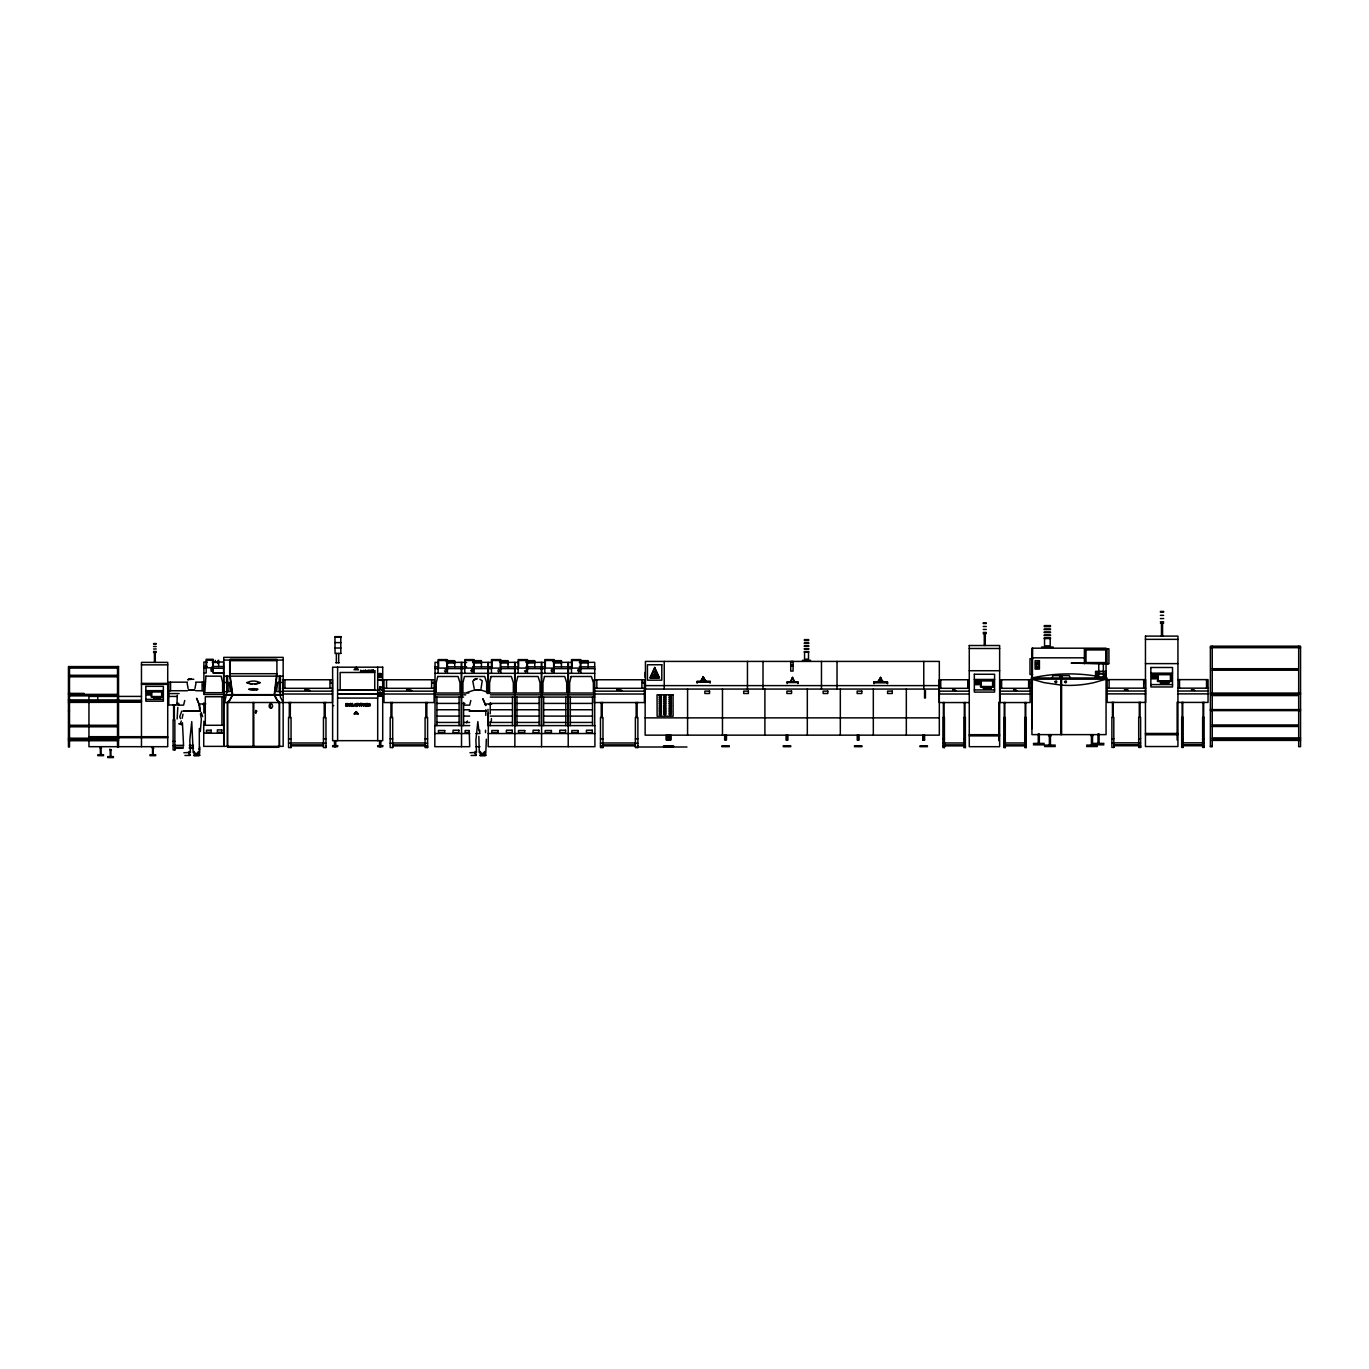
<?xml version="1.0" encoding="UTF-8"?>
<svg xmlns="http://www.w3.org/2000/svg" width="1369" height="1369" viewBox="0 0 1369 1369"><rect width="100%" height="100%" fill="white"/><g stroke="black" fill="none" stroke-linecap="round" stroke-linejoin="round"><path stroke-width="1.5" d="M97.712 700.295L97.712 696.41M100.433 754.695L100.262 747.542M100.998 754.695L101.066 747.542M110.153 750.092L110.307 756.595M110.889 756.595L110.94 749.442M141.469 746.687L141.469 662.374L167.72 662.374L167.72 746.687L88.951 746.687L88.951 696.41L141.469 696.41M152.558 754.695L152.507 747.542M153.14 754.695L153.191 747.542M154.423 662.374L154.423 652.465M155.296 662.374L155.296 652.465M170.56 690.729L170.56 682.173M173.161 704.967L175.027 704.967M173.623 719.94L173.623 705.685M174.325 719.94L174.325 705.685M174.856 749.972L174.856 719.94L173.11 719.94L173.11 749.972L174.856 749.972L174.873 748.313L183.121 748.313M199.326 728.479L199.326 749.972L199.326 748.313M202.133 690.729L202.133 682.173M203.878 693.57L203.878 682.173L195.63 682.173M213.188 669.184L213.188 668.277L223.609 668.277L223.609 661.997L212.092 662.185M223.609 668.277L223.746 746.362L223.746 657.36L283.161 657.36L283.161 746.362L203.724 746.362L203.724 725.279L223.746 725.279M226.741 691.721L226.57 676.166M226.98 691.721L223.746 706.438M227.322 746.362L227.322 702.485A27.774 12.441 -90 0 0 229.701 700.004L232.371 694.956L229.821 676.166M227.682 746.362L227.682 702.485A28.064 12.561 -90 0 0 229.616 700.586L232.713 694.956L230.18 676.166L230.18 659.242L276.914 659.328L276.914 676.166L274.553 694.956L277.222 700.004A27.774 12.441 -90 0 0 279.584 702.485L279.584 746.362M227.63 691.721L227.63 676.166M227.716 691.721L227.716 682.532M228.315 747.303L228.315 746.362M229.53 685.15L229.53 682.532M229.701 674.284L229.701 660.662L276.914 660.662M253.111 746.362L253.111 702.485M253.795 746.362L253.795 702.485M255.883 712.958C258.758 707.516 253.847 716.209 255.883 710.46M255.969 712.941L255.969 710.477M270.788 708.303C268.444 698.361 275.717 706.849 270.822 708.321C268.546 708.03 268.546 703.906 270.822 703.632M278.061 747.303L278.061 746.362M279.225 746.362L279.225 702.485A27.774 12.441 -90 0 1 276.863 700.004L274.194 694.956L276.726 673.702L230.18 673.702M279.208 691.721L279.293 676.166M279.909 691.687L280.423 697.129L283.161 702.485M280.405 676.166L280.303 691.721L280.234 688.231M282.938 691.721L283.007 682.532M284.923 688.316L284.923 679.76M288.637 702.554L291.306 702.554M289.304 717.51L289.304 703.272M290.314 717.51L290.314 703.272M291.049 747.56L291.049 717.51L288.551 717.51L288.551 747.56L291.049 747.56L291.067 745.883L323.46 745.883M323.546 702.554L326.216 702.554M324.213 717.51L324.213 703.272M325.206 717.51L325.206 703.272M325.959 747.56L325.959 717.51L323.46 717.51L323.46 747.56L325.959 747.56L325.976 745.883M329.963 688.316L329.963 679.76M386.537 688.316L386.537 679.76M390.268 702.554L392.937 702.554M390.935 717.51L390.935 703.272M391.928 717.51L391.928 703.272M392.681 747.56L392.681 717.51L390.182 717.51L390.182 747.56L392.681 747.56L392.698 745.883L427.59 745.883L427.59 747.56L425.092 747.56L425.092 717.51L427.59 717.51L427.59 747.56M425.177 702.554L427.847 702.554M425.845 717.51L425.845 703.272M426.837 717.51L426.837 703.272M431.594 688.316L431.594 679.76M447.423 669.492L447.423 668.602L461.302 668.602L461.302 662.305L447.235 662.51M461.302 668.602L461.302 725.604M474.119 669.492L474.119 668.602L487.98 668.602L487.98 669.492M500.797 669.492L500.797 668.602L514.658 668.602L514.658 662.305L500.592 662.51M514.658 668.602L514.658 725.604M527.476 669.492L527.476 668.602L541.354 668.602L541.354 669.492M554.154 669.492L554.154 668.602L568.032 668.602L568.032 662.305L553.949 662.51M568.032 668.602L568.032 725.604M580.832 669.492L580.832 668.602L594.711 668.602L594.711 669.492M596.833 688.316L596.833 679.76M600.563 702.554L603.233 702.554M601.231 717.51L601.231 703.272M602.223 717.51L602.223 703.272M602.976 747.56L602.976 717.51L600.478 717.51L600.478 747.56L602.976 747.56L602.993 745.883M635.473 702.554L638.142 702.554M636.14 717.51L636.14 703.272M637.133 717.51L637.133 703.272M637.886 747.56L637.886 717.51L635.387 717.51L635.387 747.56L637.886 747.56L637.903 745.883M641.89 688.316L641.89 679.76M940.743 688.316L940.743 679.76M942.967 702.554L944.576 702.554M943.378 717.51L943.378 703.272M943.977 717.51L943.977 703.272M944.422 747.56L944.422 717.51L942.916 717.51L942.916 747.56L944.422 747.56L944.422 742.973L963.862 742.973M963.913 702.554L965.521 702.554M964.306 717.51L964.306 703.272M964.923 717.51L964.923 703.272M965.367 747.56L965.367 717.51L963.862 717.51L963.862 747.56L965.367 747.56L965.367 745.883L942.916 745.883M967.763 688.316L967.763 679.76M984.26 645.518L984.26 633.625M985.269 645.518L985.269 633.625M987.716 687.974L989.017 688.812L989.102 687.58M998.874 740.732L998.874 702.16M1001.612 688.316L1001.612 679.76M1003.836 702.554L1005.445 702.554M1004.23 717.51L1004.23 703.272M1004.829 717.51L1004.846 703.272M1005.291 747.56L1005.291 717.51L1003.785 717.51L1003.785 747.56L1005.291 747.56L1005.291 745.883M1024.782 702.554L1026.374 702.554M1025.176 717.51L1025.176 703.272M1025.775 717.51L1025.775 703.272M1026.237 747.56L1026.237 717.51L1024.731 717.51L1024.731 747.56L1026.237 747.56L1026.237 745.883L1003.785 745.883M1028.632 688.316L1028.632 679.76M1109.095 688.162L1109.095 679.623M1111.953 702.417L1114.007 702.417M1112.467 717.373L1112.467 703.136M1113.237 717.373L1113.237 703.136M1113.818 747.423L1113.818 717.373L1111.885 717.373L1111.885 747.423L1113.818 747.423L1113.818 745.746L1140.617 745.746L1140.617 747.423L1138.7 747.423L1138.7 717.373L1140.617 717.373L1140.617 747.423M1138.768 702.417L1140.822 702.417M1139.282 717.373L1139.282 703.136M1140.052 717.373L1140.052 703.136M1143.697 688.162L1143.697 679.623M1161.477 636.106L1161.477 623.117M1162.572 636.106L1162.572 623.117M1177.135 740.047L1177.135 702.16M1179.513 688.162L1179.513 679.623M1181.738 702.417L1183.346 702.417M1182.131 717.373L1182.131 703.136M1182.748 717.373L1182.748 703.136M1183.192 747.423L1183.192 717.373L1181.687 717.373L1181.687 747.423L1183.192 747.423L1183.192 745.746M1202.684 702.417L1204.292 702.417M1203.077 717.373L1203.077 703.136M1203.676 717.373L1203.676 703.136M1204.138 747.423L1204.138 717.373L1202.632 717.373L1202.632 747.423L1204.138 747.423L1204.138 745.746M1206.534 688.162L1206.534 679.623M199.737 746.995L199.72 752.745L196.725 753.549L193.183 752.556L191.746 721.6L189.795 740.201L190.411 752.385L183.874 752.762M223.986 682.532L223.934 691.721L223.746 682.532L229.171 682.532L230.386 691.499L223.746 691.721M194.466 755.431L194.278 751.444M480.553 755.431L480.365 751.444M491.334 721.052L491.42 718.537M184.747 700.5L183.583 705.138L178.911 705.138L176.96 703.409L177.303 695.281M195.955 683.251L194.963 688.453M469.259 730.687L469.687 746.019M486.337 739.209L485.807 752.745L482.829 753.549L479.27 752.556L478.859 736.368M200.302 731.491L201.363 719.033L200.422 713.882M471.107 670.588L471.826 669.133M526.38 670.93L526.278 669.783M553.093 670.468L552.118 671.957L551.177 670.827M177.799 707.379L177.131 718.965M279.481 688.008L280.32 688.59M381.284 675.773C379.196 671.032 378.477 679.52 381.147 675.447M380.958 679.863C383.149 682.104 381.044 676.971 381.164 680.547M381.112 694.477C377.912 690.079 380.445 698.857 380.839 693.467M382.327 690.13L380.873 689.531L382.088 690.233M1160.45 683.217C1161.665 679.246 1162.007 686.245 1160.467 682.464M1161.99 682.464L1161.939 683.371M1164.044 682.19C1162.195 682.669 1165.002 684.072 1162.846 682.31M1166.662 683.217C1163.821 680.958 1166.662 685.972 1166.662 682.019L1165.549 682.019L1166.696 683.063L1165.669 683.353M1168.784 682.207L1168.253 683.679L1167.706 682.207M984.397 688.042L983.37 687.974L983.832 689.086M984.739 687.974L984.568 688.932M986.501 688.727L985.766 688.042M987.631 688.111L988.897 688.932L987.751 687.991M989.821 688.539L991.122 687.854M991.293 688.111L989.924 688.539M154.218 698.464L154.218 697.523M154.389 698.686L154.663 697.454M155.895 698.686L155.467 697.762M155.604 698.549L156.699 697.865M158.616 697.574C156.733 698.772 159.369 698.669 157.829 697.574M159.232 698.224L160.549 698.224M182.163 718.28L182.984 714.207M226.638 687.923L227.305 688.71M211.151 669.184L211.151 671.238M470.833 700.5L469.687 705.138L464.998 705.138L463.064 703.409L464.912 703.444M446.345 670.827L445.404 671.957L444.463 670.827M473.024 670.827L472.083 671.957L471.141 670.827M499.702 670.827L498.761 671.957L497.82 670.827M526.38 670.827L525.439 671.957L524.498 670.827M579.737 670.827L578.796 671.957L577.821 670.468M1052.042 677.98L1053.018 675.601L1069.189 675.601L1070.421 677.98M181.752 711.059L179.733 716.774L180.503 718.622M378.238 679.708L379.264 679.435M181.307 721.001L180.537 722.798L181.94 724.629L178.74 723.79M466.624 722.798L467.411 721.001M1036.624 662.288L1036.247 662.545M481.049 688.453L482.23 680.787L479.869 679.229M790.409 682.344L792.497 677.381L794.585 682.344M790.717 681.266L792.497 677.809L794.26 681.266M551.279 669.886L552.374 669.253M577.958 669.886L578.796 669.099L579.771 670.588M1167.671 682.327L1168.784 683.165L1167.586 682.327M983.404 687.717L984.02 689.103L984.379 687.786M985.526 687.854L986.501 688.573M156.374 698.378L155.518 697.66L156.631 697.985M160.327 697.557L159.899 698.686L159.352 697.66M700.723 681.625L703.238 676.68L705.771 681.625M877.94 682.292L880.558 677.347L883.193 682.292M878.333 681.214L880.558 677.775M654.16 671.649L654.142 674.352M654.758 671.649L654.741 674.352M655.289 671.649L655.289 674.352M212.024 671.443L212.366 669.8M227.22 688.641L227.049 687.666M354.468 713.779L356.214 711.846L357.942 713.779M1161.648 683.302L1160.45 682.909L1161.442 683.353M1165.173 682.447L1166.251 682.258M1167.466 683.217L1168.818 682.618M990.078 687.871L990.403 688.778M990.762 688.778L990.762 687.597M211.305 669.065L212.178 669.287M378.392 689.497L379.35 689.617M1153.246 675.139C1150.08 677.843 1157.986 677.843 1154.82 675.139M498.282 669.39L499.599 669.886M1161.768 682.874L1160.69 682.874M990.934 688.573L990.232 688.573M475.796 678.819L472.767 681.18L474.187 688.453M381.112 677.193L378.374 676.457L379.196 677.039A1.831 1.831 0 0 0 381.934 675.447A2.002 2.002 0 0 0 379.11 673.719A2.002 2.002 0 0 0 379.11 677.193A2.002 2.002 0 0 0 382.105 675.447A1.831 1.831 0 0 0 379.196 673.873A1.831 1.831 0 0 0 379.196 677.039M379.641 695.982L378.374 695.212L381.112 695.948M474.632 679.435L473.777 679.777L477.456 678.802M480.04 689.788L480.93 690.147L474.307 690.164L480.04 689.788L489.606 692.748M257.201 689.565L257.971 689.274A18.618 18.618 0 0 0 248.628 689.257L249.398 689.565A11.859 11.859 0 0 0 257.201 689.565L256.431 689.805M259.186 683.063L260.315 682.669L256.944 681.471A15.213 15.213 0 0 0 249.979 681.471L246.608 682.669L248.867 683.371A19.406 19.406 0 0 0 252.307 683.901L254.617 683.901A19.406 19.406 0 0 0 258.057 683.371L259.186 683.063A19.56 19.56 0 0 1 254.617 683.901M467.103 692.44L475.283 689.788M1106.066 679.178L1094.036 682.618A113.644 113.644 0 0 1 1062.686 685.236L1061.591 685.15M1160.826 682.224L1161.939 682.755M1163.89 683.114L1162.966 683.028M976.918 681.163C973.308 683.627 981.077 683.952 978.339 680.53C973.291 679.075 978.459 684.74 978.031 681.266M202.954 704.556L205.744 703.888L198.762 703.991M489.041 704.556L491.83 703.888L484.848 703.991M188.528 679.435L193.782 679.229M445.147 669.253L446.243 669.886M471.826 669.253L472.921 669.886M199.652 705.48C191.763 688.145 201.825 707.14 200.045 711.076L183.258 711.144M486.149 711.076L469.345 711.144M200.011 711.041L183.275 711.127M486.098 711.041L469.362 711.127M198.659 755.431L193.987 755.448L199.669 755.431L198.3 752.026L198.659 755.431L198.402 751.513M484.763 755.431L480.074 755.448L485.755 755.431L484.404 752.026L484.763 755.431L484.506 751.513M184.935 755.483L189.624 755.431L189.247 751.41M471.039 755.483L475.71 755.431L475.334 751.41M787.107 683.61L787.107 681.762L797.956 681.762L797.956 683.61L797.785 682.07L787.107 682.224M193.645 755.431L199.669 755.431L199.344 753.018M479.732 755.431L485.755 755.431L485.447 753.018M874.021 683.781L873.833 681.916L887.506 681.916L887.506 683.781L887.283 682.224L874.021 682.224M1160.399 611.43L1163.667 611.43M1160.399 612.08L1163.667 612.08M1160.399 615.331L1163.667 615.331M1160.399 618.566L1163.667 618.566M1160.399 621.817L1163.667 621.817M983.233 622.912L986.296 622.912M1160.399 623.117L1163.667 623.117M983.233 623.511L986.296 623.511M1044.188 625.599L1050.536 625.599M983.233 626.489L986.296 626.489M1044.188 626.626L1050.536 626.626M1044.188 629.021L1050.536 629.021M983.233 629.449L986.296 629.449M1044.188 629.603L1050.536 629.603M1044.188 631.999L1050.536 631.999M983.233 632.427L986.296 632.427M1044.188 632.598L1050.536 632.598M983.233 633.625L986.296 633.625M1044.188 634.976L1050.536 634.976M1044.188 635.575L1050.536 635.575M340.898 636.653L334.96 636.653L335.063 653.424L340.898 653.424M334.96 637.201L340.898 637.201M1044.188 637.954L1050.536 637.954M1044.188 638.553L1050.536 638.553M1145.459 639.357L1177.939 639.357M804.305 639.597L808.754 639.597M804.305 640.589L808.754 640.589M334.96 642.609L340.898 642.609M804.305 642.9L808.754 642.9M804.305 643.464L808.754 643.464M153.55 643.533L156.186 643.533M153.55 644.029L156.186 644.029M804.305 645.774L808.754 645.774M804.305 646.356L808.754 646.356M153.55 646.51L156.186 646.51M1041.569 647.024L1053.172 647.024M1210.384 647.691L1300.55 647.691M334.96 648.016L340.898 648.016M804.305 648.649L808.754 648.649M969.269 648.495L999.644 648.495M153.55 648.992L156.186 648.992M804.305 649.231L808.754 649.231M153.55 651.473L156.186 651.473M804.305 651.541L808.754 651.541M804.305 652.106L808.754 652.106M153.55 652.465L156.186 652.465M1031.935 657.822L1084.898 657.822M1032.62 658.711L1030.001 658.711L1030.001 674.523L1032.62 674.523M223.746 660.08L283.161 660.08M802.474 660.303L810.585 660.303M446.123 660.662L454.748 660.662L454.748 666.857M472.801 660.662L481.426 660.662L481.426 666.857M499.48 660.662L508.104 660.662L508.104 666.857M526.158 660.662L534.783 660.662L534.783 666.857M552.836 660.662L561.461 660.662L561.461 666.857M579.515 660.662L588.14 660.662L588.14 666.857M446.123 661.723L454.748 661.723M472.801 661.723L481.426 661.723M499.48 661.723L508.104 661.723M526.158 661.723L534.783 661.723M552.836 661.723L561.461 661.723M579.515 661.723L588.14 661.723M1038.575 661.98L1037.702 664.119L1038.575 664.119L1037.839 662.1L1038.438 662.921M207.164 662.185L203.878 661.997L203.878 694.511L223.609 694.511M790.717 662.322L793.079 662.322M212.76 662.459L218.664 662.459M438.32 662.51L435.034 662.305L435.034 725.604M466.641 662.51L461.712 662.305L461.507 746.687M472.664 662.51L487.98 662.305L487.98 693.655M491.676 662.51L488.391 662.305L488.391 692.902M518.355 662.51L515.069 662.305L515.069 725.604M526.021 662.51L541.354 662.305L541.354 725.604M545.033 662.51L541.748 662.305L541.542 746.687M571.712 662.51L568.426 662.305L568.426 725.604M579.378 662.51L594.711 662.305L594.711 725.604M335.781 662.733L339.272 662.733M447.235 662.784L454.748 662.784M473.914 662.784L481.426 662.784M500.592 662.784L508.104 662.784M527.27 662.784L534.783 662.784M553.949 662.784L561.461 662.784M580.627 662.784L588.14 662.784M1037.702 663.041L1038.575 663.041M1145.459 663.623L1177.939 663.623M141.469 664.855L167.72 664.855M790.717 664.735L793.079 664.735M790.717 666.001L793.079 666.001M203.878 666.532L207.164 666.532M212.092 666.532L223.609 666.532M435.034 666.857L438.32 666.857M447.235 666.857L461.302 666.857M461.712 666.857L466.641 666.857M472.664 666.857L487.98 666.857M488.391 666.857L491.676 666.857M500.592 666.857L514.658 666.857M515.069 666.857L518.355 666.857M526.021 666.857L541.354 666.857M541.748 666.857L545.033 666.857M553.949 666.857L568.032 666.857M568.426 666.857L571.712 666.857M579.378 666.857L594.711 666.857M1035.785 666.72L1036.573 667.73L1035.785 665.659L1036.658 665.659L1035.871 667.73M1037.702 666.72L1038.575 666.72M69.494 668.089L117.238 668.089L117.238 666.583L68.45 666.583L68.45 746.995L69.494 746.995L69.494 666.583M203.878 668.277L206.189 668.277M435.034 668.602L438.114 668.602M461.712 668.602L464.793 668.602M488.391 668.602L491.471 668.602M515.069 668.602L518.149 668.602M541.748 668.602L544.828 668.602M568.426 668.602L571.506 668.602M1212.249 668.722L1298.206 668.722L1298.206 670.228L1212.249 670.228M969.269 670.724L999.644 670.724M361.091 670.913C360.389 674.558 360.321 667.798 361.091 671.135M1106.066 671.323L1095.542 671.323L1095.542 677.98M1099.872 671.82L1096.107 671.82L1096.107 677.484L1105.502 677.484L1105.502 671.82M213.188 672.898L223.609 672.898L213.188 673L213.188 659.293L206.189 659.293L206.189 673L203.878 673M1150.867 673.154L1172.531 673.154M435.034 673.326L461.302 673.326M461.712 673.326L487.98 673.326M488.391 673.326L514.658 673.326M515.069 673.326L541.354 673.326M541.748 673.326L568.032 673.326M568.426 673.326L594.711 673.326M1096.107 673.497L1105.502 673.497M69.494 675.293L117.512 675.293M223.746 676.166L283.161 676.166M69.494 676.799L117.512 676.799M1152.048 677.826L1155.949 677.826M974.334 679.469L994.579 679.469M1177.99 679.623L1208.04 679.623L1208.04 702.417L1177.99 702.417M282.373 679.76L332.479 679.76L332.479 702.554L223.746 702.485M969.269 679.76L939.22 679.76L939.22 702.554L969.269 702.554M700.723 680.735L705.771 680.735M790.409 681.454L794.585 681.454M877.94 681.403L883.193 681.403M697.18 681.711L710.289 681.711M697.351 682.019L710.066 682.019M187.399 682.173L168.781 682.173L168.781 704.967L179.099 704.967M283.161 682.532L277.753 682.31L276.521 691.499L283.161 691.721M787.261 682.532L797.785 682.532M873.833 682.378L887.506 682.378M874.021 682.686L887.283 682.686M141.469 683.388L167.72 683.388M975.447 683.747L979.092 683.747M141.469 684.363L167.72 684.363M1150.867 684.586L1172.531 684.586M645.432 685.612L939.322 685.612M989.102 687.666L988.059 687.58L989.102 688.385M988.059 687.837L989.102 687.837M282.373 688.316L332.479 688.316M384.005 688.316L434.11 688.316M594.3 688.316L644.405 688.316M939.22 688.316L969.269 688.316M988.059 688.128L989.102 688.128M1000.089 688.316L1030.138 688.316M1107.145 688.162L1145.631 688.162M1177.99 688.162L1208.04 688.162M939.322 689.069L645.141 689.069L645.141 735.153L939.322 735.153L939.322 661.415L645.432 661.415L645.432 689.069M974.334 689.925L994.579 689.925M337.613 690.233L377.69 690.233M145.85 690.661L163.356 690.661M168.781 690.729L187.399 690.729M195.818 690.729L203.878 690.729M282.373 691.157L332.479 691.157M384.005 691.157L434.11 691.157M594.3 691.157L644.405 691.157M939.22 691.157L969.269 691.157M1000.089 691.157L1030.138 691.157M1107.145 691.02L1145.631 691.02M1177.99 691.02L1208.04 691.02M468.848 693.022L462.91 693.022L462.91 682.789L464.433 676.491L484.712 676.491L486.679 682.789L486.679 693.022M1210.384 693.073L1300.55 693.073M68.45 693.381L83.971 693.381L83.971 694.391M168.781 693.57L179.099 693.57M282.373 694.015L332.479 694.015M337.613 693.809L377.69 693.809M384.005 694.015L434.11 694.015M594.3 694.015L644.405 694.015M939.22 694.015L969.269 694.015M1000.089 694.015L1030.138 694.015M1107.145 693.861L1145.631 693.878M1177.99 693.861L1208.04 693.878M146.808 694.237L149.957 694.237M337.613 694.083L377.69 694.083M1210.384 694.083L1300.55 694.083M68.45 694.391L117.512 694.374M223.746 694.648L283.161 694.648M435.034 694.836L461.302 694.836M461.712 694.836L465.751 694.836M490.41 694.836L514.658 694.836M515.069 694.836L541.354 694.836M541.748 694.836L568.032 694.836M568.426 694.836L594.711 694.836M673.12 694.802L657.052 694.802L657.12 716.192L673.12 716.192L673.052 694.802M223.746 694.956L283.161 694.956M1212.249 695.572L1298.206 695.572L1298.206 694.066M117.512 695.88L69.751 695.88L69.751 694.374M168.781 696.427L177.046 696.427M223.609 696.753L205.299 696.753L205.299 725.279M435.034 697.078L461.302 697.078M461.712 697.078L463.595 697.078M490.273 697.078L514.658 697.078M515.069 697.078L541.354 697.078M541.748 697.078L568.032 697.078M568.426 697.078L594.711 697.078M157.709 697.882L158.633 697.985M337.613 698.087L377.69 698.087M145.85 699.388L163.356 699.388M68.45 699.901L118.538 699.901M118.538 700.295L141.469 700.295M69.494 700.825L118.538 700.825M68.45 700.894L118.538 700.894M118.367 701.493L141.469 701.493M88.951 702.057L141.469 702.057M68.45 702.4L118.538 702.331M436.916 703.409L459.111 703.409M490.273 703.409L512.468 703.409M516.969 703.409L539.146 703.409M543.647 703.409L565.825 703.409M570.325 703.409L592.503 703.409M332.616 705.6L333.779 705.6M1210.384 709.604L1300.55 709.604M436.916 709.758L459.111 709.758M463.595 709.758L469.653 709.758M512.468 709.758L490.273 709.758L490.273 713.779M516.969 709.758L539.146 709.758M543.647 709.758L565.825 709.758M570.325 709.758L592.503 709.758M1210.384 710.614L1300.55 710.614M68.45 710.922L69.494 710.922M436.916 716.107L459.111 716.107M463.595 716.107L469.653 716.107M490.273 716.107L512.468 716.107M516.969 716.107L539.146 716.107M543.647 716.107L565.825 716.107M570.325 716.107L592.503 716.107M645.141 717.869L939.322 717.869M436.916 722.438L459.111 722.438M463.595 722.438L469.653 722.438M490.273 722.438L512.468 722.438M516.969 722.438L539.146 722.438M543.647 722.438L565.825 722.438M570.325 722.438L592.503 722.438M1212.249 724.971L1298.206 724.971L1298.206 726.477L1212.249 726.477M117.512 725.279L69.751 725.279L69.751 726.785L117.512 726.785M469.721 725.604L434.829 725.604L434.829 746.687L469.721 746.687M1031.935 728.65L1032.62 648.187M469.293 730.516L465.135 730.516L465.135 732.586L469.293 732.586M203.724 733.202L223.746 733.202M434.829 733.527L469.721 733.527M475.882 733.527L479.989 733.527M488.185 733.527L594.916 733.527M1145.442 733.459L1177.939 733.459M969.269 734.691L999.644 734.691M1145.442 734.759L1177.939 734.759M969.269 735.872L999.644 735.889M88.951 736.693L167.72 736.693M88.951 737.686L167.72 737.686M1212.489 737.908L1300.55 737.908M68.45 738.216L118.538 738.216M1111.885 738.747L1113.818 738.747M1138.7 738.747L1140.617 738.747M1181.687 738.747L1183.192 738.747M1202.632 738.747L1204.138 738.747M288.551 738.884L291.049 738.884M323.46 738.884L325.959 738.884M390.182 738.884L392.681 738.884M425.092 738.884L427.59 738.884M600.478 738.884L602.976 738.884M635.387 738.884L637.886 738.884M942.916 738.884L944.422 738.884M963.862 738.884L965.367 738.884M1003.785 738.884L1005.291 738.884M1024.731 738.884L1026.237 738.884M1212.249 738.901L1300.55 738.901M68.45 739.226L118.538 739.209M922.826 740.047L922.826 735.153L922.757 740.047L924.623 740.047M1212.249 740.407L1298.206 740.407L1298.206 738.901M1298.685 740.407L1300.55 740.407M68.45 740.715L69.494 740.715M118.538 740.715L69.751 740.715L69.751 739.209M173.11 741.296L174.856 741.296M291.067 742.973L323.46 742.973M392.698 742.973L425.092 742.973M602.993 742.973L635.387 742.973M1005.291 742.973L1024.731 742.973M1113.818 742.837L1138.7 742.837M1183.192 742.837L1202.632 742.837M288.551 743.23L291.049 743.23M323.46 743.23L325.959 743.23M390.182 743.23L392.681 743.23M425.092 743.23L427.59 743.23M600.478 743.23L602.976 743.23M635.387 743.23L637.886 743.23M942.916 743.23L944.422 743.23M963.862 743.23L965.367 743.23M1003.785 743.23L1005.291 743.23M1024.731 743.23L1026.237 743.23M1111.885 743.076L1113.818 743.076M1138.7 743.076L1140.617 743.076M1181.687 743.076L1183.192 743.076M1202.632 743.076L1204.138 743.076M1033.407 743.401L1044.188 743.401M1093.164 743.401L1103.927 743.401M1113.818 744.719L1138.7 744.719M1183.192 744.719L1202.632 744.719M291.067 744.856L323.46 744.856M392.698 744.856L425.092 744.856M602.993 744.856L635.387 744.856M944.422 744.856L963.862 744.856M1005.291 744.856L1024.731 744.856M1033.407 744.839L1044.188 744.839M1093.164 744.839L1103.927 744.839M1044.53 745.112L1055.294 745.112M1086.592 745.112L1097.356 745.112M174.873 745.386L183.121 745.386M189.316 745.386L193.44 745.386M173.11 745.643L174.856 745.643M600.478 745.883L635.387 745.883M663.554 745.814L673.582 745.814M721.822 745.814L729.352 745.814M783.222 745.814L790.769 745.814M854.427 745.814L861.957 745.814M919.951 745.814L927.48 745.814M1181.687 745.746L1202.632 745.746M1210.384 746.379L1212.249 746.379M475.882 746.687L479.989 746.687M663.554 746.687L673.582 746.687M721.822 746.687L729.352 746.687M783.222 746.687L790.769 746.687M854.427 746.687L861.957 746.687M919.951 746.687L927.48 746.687M1044.53 746.533L1055.294 746.533M1086.592 746.533L1097.356 746.533M636.893 746.995L686.981 746.995M174.873 747.286L183.121 747.286M189.316 747.286L193.44 747.286M227.75 747.303L278.848 747.303M189.316 748.313L193.44 748.313M97.832 754.695L103.599 754.695M149.974 754.695L155.741 754.695M97.832 755.671L103.599 755.671M149.974 755.671L155.741 755.671M107.723 756.595L113.49 756.595M107.723 757.57L113.49 757.57M710.066 683.114L710.289 681.249L697.18 681.249L697.18 683.114L697.351 681.557M176.96 703.409L178.826 703.444M1060.924 685.082L1043.965 682.618L1031.935 679.178M986.347 687.7L985.492 688.812M983.644 688.744L984.568 688.128M1168.048 683.353L1168.921 682.327M469.961 752.762L476.498 752.385L475.882 740.201L477.832 721.6L478.893 730.806M367.32 670.913L367.799 670.485M363.863 670.913C363.418 668.551 363.179 674.01 363.966 671.135M380.377 693.21L379.093 694.477M1095.542 676.012L1093.848 675.721A170.56 170.56 0 0 0 1031.935 677.98M1165.686 683.319L1165.224 682.481L1165.173 683.371M984.79 688.539L983.301 687.974M180.143 723.602L181.94 724.629M370.794 671.101L370.451 671.905L370.469 670.981M356.214 667.61L357.942 669.544M212.024 668.962L212.366 669.903M1164.317 683.063L1163.513 682.173L1162.846 683.045M472.767 669.492L473.058 670.588M188.101 688.453L187.159 683.251M201.192 712.393L202.646 716.637M991.276 687.974L989.855 688.675M183.583 746.019L182.436 722.746M199.224 705.651L199.515 708.868M1298.685 646.185L1298.685 746.687L1300.55 746.687L1300.55 646.185L1210.384 646.185L1210.384 746.687L1212.249 746.687L1212.249 646.185M1108.531 663.708L1071.174 663.126L1108.924 663.708L1108.924 648.769L1084.385 648.769L1084.385 663.708M1107.025 648.769L1107.025 663.708M1106.066 649.659L1106.066 648.187L1031.935 648.187L1031.935 734.623L1106.066 734.623L1106.066 663.589M1105.878 649.933L1105.878 662.562M1104.817 673.497L1104.817 677.484M1103.346 664.187L1103.346 677.159M1099.085 733.87L1099.085 743.401M1098.759 664.187L1098.759 677.159M1098.006 733.87L1098.006 743.401M1096.791 673.497L1096.791 677.484M1093.352 734.623L1093.232 735.564L1090.665 735.564L1090.665 734.623M1092.513 735.564L1092.513 745.112M1092.12 734.623L1092.12 735.564M1091.897 734.623L1091.897 735.564M1091.435 735.564L1091.435 745.112M1085.72 649.933L1085.72 662.562M1061.591 679.178L1061.591 734.623M1060.924 679.178L1060.924 734.623M1051.272 734.623L1051.272 735.564L1048.603 735.564L1048.603 734.623M1051.17 734.623L1051.17 735.564M1050.451 735.564L1050.451 745.112M1050.194 638.553L1050.194 645.843L1044.547 645.843L1044.547 638.553M1050.057 734.623L1050.057 735.564M1049.835 734.623L1049.835 735.564M1049.373 735.564L1049.373 745.112M1048.705 734.623L1048.705 735.564M1039.328 733.87L1039.328 743.401M1038.267 733.87L1038.267 743.401M924.623 735.153L924.554 740.047M923.767 661.415L923.767 689.069M923.767 735.153L923.767 740.047M923.613 735.153L923.613 740.047M906.329 689.069L906.329 735.153M880.558 677.347L880.558 678.237M873.319 689.069L873.319 735.153M859.03 735.153L859.116 740.047L857.234 740.047L857.234 735.153M858.243 735.153L858.089 740.047M840.326 689.069L840.326 735.153M837.024 661.415L837.024 689.069M821.468 661.415L821.468 689.069M808.497 652.106L808.497 659.156L804.561 659.156L804.561 652.106M807.316 689.069L807.316 735.153M792.497 677.381L792.497 678.271M787.911 735.153L787.911 740.047L786.046 740.047L786.114 735.153M786.901 735.153L787.055 740.047M764.895 689.069L764.895 735.153M763.012 661.415L763.012 689.069M747.457 661.415L747.457 689.069M726.511 735.153L726.443 740.047L724.646 740.047L724.646 735.153M725.502 735.153L725.502 740.047M722.473 689.069L722.473 735.153M703.238 676.68L703.238 677.569M687.58 689.069L687.58 735.153M670.724 735.153L670.724 740.047L668.859 740.047L668.859 735.153M670.656 735.153L670.656 740.047M669.869 735.153L669.869 740.047M669.715 735.153L669.715 740.047M668.243 735.153L668.158 740.047L666.361 740.047L666.361 735.153M667.37 735.153L667.37 740.047M667.216 735.153L667.216 740.047M666.446 735.153L666.446 740.047M664.239 661.415L664.239 689.069M645.141 672.282L645.141 677.381M592.503 697.078L592.503 725.604M587.318 660.662L587.318 661.723M583.622 660.662L583.622 661.723M580.832 673.326L580.832 659.601L571.506 659.601L571.506 673.326M570.325 697.078L570.325 725.604M568.221 725.604L568.221 746.687M565.825 697.078L565.825 725.604M561.05 662.613L561.05 663.76M560.64 660.662L560.64 661.723M556.943 660.662L556.943 661.723M554.154 673.326L554.154 659.601L544.828 659.601L544.828 673.326M543.647 697.078L543.647 725.604M539.146 697.078L539.146 725.604M533.961 660.662L533.961 661.723M530.265 660.662L530.265 661.723M527.476 673.326L527.476 659.601L518.149 659.601L518.149 673.326M516.969 697.078L516.969 725.604M514.864 725.604L514.864 746.687M512.468 697.078L512.468 725.604M507.694 662.613L507.694 663.76M507.283 660.662L507.283 661.723M503.587 660.662L503.587 661.723M500.797 673.326L500.797 659.601L491.471 659.601L491.471 673.326M490.273 702.605L490.273 709.279M490.273 721.531L490.273 725.604M488.391 713.3L488.185 746.687L594.916 746.687L594.916 725.604L487.98 725.604L487.98 709.296M485.79 709.758L485.79 715.422M485.533 730.225L485.533 732.586M480.605 660.662L480.605 661.723M479.715 730.225L479.715 732.586M476.908 660.662L476.908 661.723M474.119 673.326L474.119 659.601L464.793 659.601L464.793 673.326M463.595 702.434L463.595 725.604M459.111 697.078L459.111 725.604M454.337 662.613L454.337 663.76M453.926 660.662L453.926 661.723M450.23 660.662L450.23 661.723M447.423 673.326L447.423 659.601L438.114 659.601L438.114 673.326M436.916 697.078L436.916 725.604M380.822 740.663L380.822 746.687M380.206 740.663L380.206 746.687M379.572 740.663L379.572 746.687M377.69 667.182L377.69 740.663M367.816 670.485C365.455 670.348 367.611 673.377 367.422 671.135M340.795 636.653L340.795 653.424M338.691 653.424L338.691 662.733M337.613 667.182L337.613 740.663M336.363 653.424L336.363 662.733M335.73 740.663L335.73 746.687M335.114 740.663L335.114 746.687M334.498 740.663L334.498 746.687M221.949 696.753L221.949 725.279M218.664 660.354L218.664 666.532M218.373 662.459L218.373 663.708L218.373 662.288M218.047 660.354L218.047 661.415M215.275 660.354L215.275 661.415M203.878 702.862L203.878 713.061M203.878 721.206L203.878 725.279M69.751 700.894L69.751 702.4M252.307 683.901A19.56 19.56 0 0 1 247.721 683.063M99.92 747.542L101.511 748.193L99.92 747.542M109.811 749.442L111.402 750.092L109.811 749.442M145.85 686.331L145.85 701.202L163.356 701.202L163.356 686.331L145.85 686.331M146.808 691.704L146.808 694.99L149.957 694.99L149.957 691.704L146.808 691.704M151.172 691.379L151.172 697.009L162.278 697.009L162.278 691.379L151.172 691.379M151.805 691.841L151.805 696.547L161.645 696.547L161.645 691.841L151.805 691.841M152.062 747.542L153.636 748.193L152.062 747.542M157.709 697.437L158.616 698.104L157.709 697.437M304.928 689.976L309.924 690.506L304.928 689.976M384.005 679.76L384.005 702.554L434.11 702.554L434.11 679.76L384.005 679.76M406.559 689.976L411.556 690.506L406.559 689.976M594.3 679.76L594.3 702.554L644.405 702.554L644.405 679.76L594.3 679.76M616.854 689.976L621.851 690.506L616.854 689.976M952.738 689.976L955.75 690.506L952.738 689.976M969.269 645.518L969.269 746.687L999.644 746.687L999.644 645.518L969.269 645.518M974.334 674.267L974.334 692.098L994.579 692.098L994.579 674.267L974.334 674.267M975.447 680.701L975.447 684.654L979.092 684.654L979.092 680.701L975.447 680.701M980.495 680.307L980.495 687.067L993.346 687.067L993.346 680.307L980.495 680.307M981.231 680.872L981.231 686.519L992.611 686.519L992.611 680.872L981.231 680.872M1000.089 679.76L1000.089 702.554L1030.138 702.554L1030.138 679.76L1000.089 679.76M1013.608 689.976L1016.619 690.506L1013.608 689.976M1107.145 679.623L1107.145 702.417L1145.631 702.417L1145.631 679.623L1107.145 679.623M1124.462 689.839L1128.313 690.37L1124.462 689.839M1145.459 636.106L1145.442 746.533L1177.939 746.533L1177.939 636.106L1145.459 636.106M1150.867 667.49L1150.867 686.964L1172.531 686.964L1172.531 667.49L1150.867 667.49M1152.048 674.523L1152.048 678.836L1155.949 678.836L1155.949 674.523L1152.048 674.523M1157.455 674.096L1157.455 681.471L1171.214 681.471L1171.214 674.096L1157.455 674.096M1158.242 674.695L1158.242 680.872L1170.427 680.872L1170.427 674.695L1158.242 674.695M1191.509 689.839L1194.521 690.37L1191.509 689.839M365.865 671.118C364.924 673.685 365.027 668.483 365.865 671.118M369.322 671.118C368.312 673.702 368.518 668.483 369.322 671.118M364.719 670.861C365.591 674.712 366.995 668.123 364.719 670.861M368.175 670.861C369.014 674.729 370.503 668.089 368.175 670.861M354.639 705.257C354.195 708.218 349.968 704.744 352.586 703.426C352.107 710.289 355.957 700.842 354.639 705.257M357.668 704.898C355.273 708.937 355.478 700.842 357.668 704.898M366.995 704.898C364.77 708.885 364.719 700.877 366.995 704.898M348.017 704.881L346.87 706.062L346.956 704.881L345.69 704.881L345.69 706.147L347.794 706.199L348.496 704.881L347.812 703.615L345.707 703.632L348.017 704.881M355.119 704.556C357.241 710.391 359.551 700.192 355.119 704.556M364.445 704.556C366.55 710.391 368.86 700.192 364.445 704.556M968.157 682.275L968.516 683.679L968.157 682.275M1029.026 682.823C1029.625 684.62 1029.522 680.923 1029.043 682.772M1206.928 682.138L1207.27 683.542L1206.928 682.138M202.595 685.236C203.536 685.989 202.886 684.363 202.629 685.082M371.375 671.546C368.415 673.308 371.17 667.73 371.375 671.546M659.225 695.811C660.885 699.371 663.383 693.125 659.225 695.811M659.225 697.848C660.987 701.39 663.246 695.23 659.225 697.848M659.225 699.833C660.97 703.392 663.28 697.163 659.225 699.833M659.225 703.786C660.953 707.379 663.28 701.048 659.225 703.786M659.225 701.801C660.885 705.36 663.383 699.114 659.225 701.801M659.225 705.976C660.525 709.45 663.743 703.615 659.293 705.788M659.225 708.013C660.885 711.589 663.383 705.343 659.225 708.013M659.225 711.966C660.525 715.457 663.743 709.621 659.293 711.777M659.225 710.015C660.987 713.557 663.246 707.397 659.225 710.015M659.225 713.951C660.97 717.527 663.28 711.281 659.225 713.951M663.811 695.811C665.608 699.371 667.764 693.142 663.811 695.811M663.811 697.848C665.454 701.441 667.969 695.11 663.811 697.848M663.811 699.833C665.488 703.426 667.918 697.112 663.811 699.833M663.811 703.786C665.488 707.345 667.935 701.116 663.811 703.786M663.811 701.801C665.608 705.36 667.764 699.131 663.811 701.801M663.811 705.976C665.505 709.57 667.867 703.272 663.811 705.976M663.811 708.013C665.608 711.572 667.764 705.36 663.811 708.013M663.811 711.966C665.505 715.559 667.867 709.279 663.811 711.966M663.811 710.015C665.454 713.608 667.969 707.277 663.811 710.015M663.811 713.951C665.488 717.544 667.918 711.23 663.811 713.951M669.116 695.811C670.93 699.388 673.086 693.073 669.116 695.811M669.116 699.833C670.776 703.392 673.308 697.18 669.116 699.833M669.116 697.848C670.776 701.407 673.308 695.178 669.116 697.848M669.116 701.801C670.93 705.394 673.086 699.08 669.116 701.801M669.116 703.786C670.776 707.345 673.308 701.116 669.116 703.786M669.116 708.013C670.93 711.606 673.086 705.292 669.116 708.013M669.116 705.976C670.382 709.433 673.668 703.683 669.184 705.788M669.116 710.015C670.776 713.574 673.308 707.345 669.116 710.015M669.116 711.966C670.382 715.422 673.668 709.69 669.184 711.777M669.116 713.951C670.776 717.51 673.308 711.298 669.116 713.951M1144.21 682.686C1145.083 684.483 1144.741 680.65 1144.279 682.789M378.066 679.657L379.589 680.068L378.066 679.657M378.066 689.719L379.589 690.13L378.066 689.719M379.658 686.827L379.641 688.573L380.873 688.573L380.787 686.69L379.658 686.827M380.907 687.17L379.692 687.786L380.907 687.17M330.631 682.823C331.674 684.5 331.435 681.112 330.648 682.789M432.245 682.823C433.306 684.5 433.049 681.112 432.279 682.789M642.557 682.275C643.122 684.859 643.721 681.728 642.557 682.275M1054.9 681.591C1056.355 685.527 1058.271 678.802 1054.9 681.591M1060 676.269C1060.496 679.845 1064.757 674.267 1060 676.269M1064.586 681.591C1066.057 685.527 1067.957 678.802 1064.586 681.591M703.409 679.743L702.554 679.366L703.409 679.743M880.746 680.41L879.839 680.034L880.746 680.41M1152.51 674.866C1154.615 679.623 1157.062 671.46 1152.51 674.866M147.185 692.731C148.896 696.376 150.83 690.096 147.185 692.731M147.185 691.961C148.896 695.606 150.83 689.326 147.185 691.961M205.915 676.166L204.785 692.697L222.617 692.697L222.617 682.481L221.145 676.166L205.915 676.166M437.738 676.491L436.232 682.789L436.232 693.022L460.001 693.022L460.001 682.789L458.033 676.491L437.738 676.491M491.112 676.491L489.589 682.789L489.589 693.022L513.358 693.022L513.358 682.789L511.39 676.491L491.112 676.491M517.79 676.491L516.267 682.789L516.267 693.022L540.036 693.022L540.036 682.789L538.068 676.491L517.79 676.491M544.468 676.491L542.945 682.789L542.945 693.022L566.715 693.022L566.715 682.789L564.747 676.491L544.468 676.491M571.147 676.491L569.624 682.789L569.624 693.022L593.393 693.022L593.393 682.789L591.425 676.491L571.147 676.491M1035.58 663.965L1036.966 664.427L1035.58 663.965M654.707 667.439L649.847 677.963L659.567 677.963L654.707 667.439M654.707 668.294L650.395 677.672L659.037 677.672L654.707 668.294M350.823 703.426L349.42 705.737C349.198 699.08 348.291 711.23 351.046 703.837L351.474 706.353L350.823 703.426M1036.846 663.777L1036.196 664.838L1035.666 663.811L1036.846 663.777M703.238 677.107L701.099 680.547L705.377 680.547L703.238 677.107M372.984 670.125L372.402 670.998L371.461 670.125L372.248 672.093L373.326 670.125L374.267 670.998C372.608 673.942 376.424 669.475 374.627 671.032L372.984 670.125M360.56 703.426L359.671 704.727L358.284 703.426L359.448 706.353L360.56 703.426M356.214 667.353L354.058 669.732L358.353 669.732L356.214 667.353M356.214 711.589L354.058 713.968L358.353 713.968L356.214 711.589M369.408 704.984L367.559 706.353L369.065 704.727L367.645 703.426L369.613 704.778C369.989 700.278 370.297 709.518 369.408 704.984M189.709 678.819L187.69 679.777L191.369 678.802L189.709 678.819M189.179 689.788L188.22 690.164L194.843 690.147L189.196 689.788M189.932 755.397L188.836 752.522L189.932 755.397M476.036 755.397L474.923 752.522L476.036 755.397M1106.049 649.933L1085.531 649.933L1085.531 662.562L1106.049 662.562L1106.049 649.933M212.794 660.2L206.565 660.166L206.565 667.781L212.794 667.781L212.794 660.166M446.91 660.508L438.61 660.491L438.61 668.089L446.91 668.089L446.91 660.491M473.588 660.508L465.289 660.491L465.289 668.089L473.588 668.089L473.588 660.491M500.267 660.508L491.967 660.491L491.967 668.089L500.267 668.089L500.267 660.491M526.945 660.508L518.646 660.491L518.646 668.089L526.945 668.089L526.945 660.491M553.624 660.508L545.324 660.491L545.324 668.089L553.624 668.089L553.624 660.491M580.302 660.508L572.002 660.491L572.002 668.089L580.302 668.089L580.302 660.491M1039.413 660.697L1035.101 660.697L1035.101 669.099L1039.413 669.099L1039.413 660.697M793.079 661.501L790.717 661.501L790.717 671.084L793.079 671.084L793.079 661.501M661.809 664.769L647.434 664.769L647.434 680.171L661.809 680.171L661.809 664.769M1038.575 665.659L1037.702 667.798L1038.575 665.659M118.538 666.532L117.512 666.532L117.512 746.995L118.538 746.995L118.538 666.532M382.704 667.182L332.616 667.182L332.616 740.663L382.704 740.663L382.704 667.182M356.299 667.85L356.094 668.876L356.299 667.85M362.717 671.118L361.844 671.358L362.717 671.118M374.747 672.487L340.179 672.487L340.179 690.01L374.747 690.01L374.747 672.487M1104.458 673.822L1097.151 673.822L1097.151 677.159L1104.458 677.159L1104.458 673.822M656.281 674.866L653.167 675.225L656.281 674.866M657 675.687L652.534 676.012L657 675.687M657.702 676.44L651.969 676.851L657.702 676.44M1106.751 677.98L1031.268 677.98L1031.268 679.178L1106.751 679.178L1106.751 677.98M925.427 690.797L924.554 690.797L924.554 698.002L925.427 698.002L925.427 690.797M709.536 691.123L704.864 691.123L704.864 693.501L709.536 693.501L709.536 691.123M748.381 691.123L743.709 691.123L743.709 693.501L748.381 693.501L748.381 691.123M791.556 691.123L786.884 691.123L786.884 693.501L791.556 693.501L791.556 691.123M827.817 691.123L823.145 691.123L823.145 693.501L827.817 693.501L827.817 691.123M861.82 691.123L857.148 691.123L857.148 693.501L861.82 693.501L861.82 691.123M892.263 691.123L887.591 691.123L887.591 693.501L892.263 693.501L892.263 691.123M939.391 692.303L938.877 696.051L939.391 692.303M361.861 703.426L361.399 706.353L361.861 704.915L363.452 704.915C363.829 709.672 364 700.466 363.452 704.573L361.861 704.573L361.861 703.426M356.299 712.085L356.094 713.112L356.299 712.085M221.761 729.899L217.397 729.899L217.397 732.261L221.761 732.261L221.761 729.899M211.134 730.207L206.445 730.207L206.445 732.261L211.134 732.261L211.134 730.207M458.855 730.225L453.036 730.225L453.036 732.586L458.855 732.586L458.855 730.225M512.211 730.225L506.393 730.225L506.393 732.586L512.211 732.586L512.211 730.225M538.89 730.225L533.071 730.225L533.071 732.586L538.89 732.586L538.89 730.225M565.568 730.225L559.75 730.225L559.75 732.586L565.568 732.586L565.568 730.225M592.247 730.225L586.428 730.225L586.428 732.586L592.247 732.586L592.247 730.225M444.703 730.516L438.456 730.516L438.456 732.586L444.703 732.586L444.703 730.516M498.059 730.516L491.813 730.516L491.813 732.586L498.059 732.586L498.059 730.516M524.738 730.516L518.492 730.516L518.492 732.586L524.738 732.586L524.738 730.516M551.416 730.516L545.17 730.516L545.17 732.586L551.416 732.586L551.416 730.516M578.094 730.516L571.848 730.516L571.848 732.586L578.094 732.586L578.094 730.516M337.613 745.677L332.616 745.677L332.616 746.687L337.613 746.687L337.613 745.677M382.704 745.677L377.69 745.677L377.69 746.687L382.704 746.687L382.704 745.677M485.738 705.48L482.949 698.943L485.738 705.48M379.11 695.948A2.002 2.002 0 0 0 382.105 694.22A2.002 2.002 0 0 0 379.11 692.474A2.002 2.002 0 0 0 379.11 695.948M379.196 695.794A1.831 1.831 0 0 0 381.934 694.22A1.831 1.831 0 0 0 379.196 692.628A1.831 1.831 0 0 0 379.196 695.794"/></g></svg>
